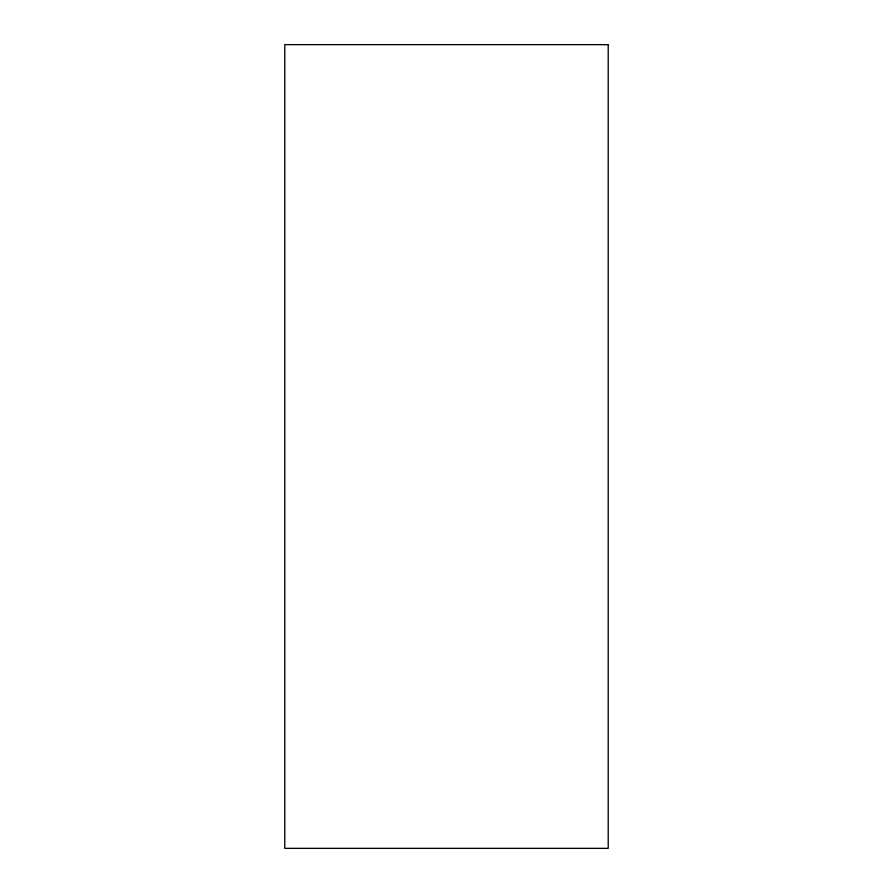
<?xml version="1.0" encoding="UTF-8"?>
<svg xmlns="http://www.w3.org/2000/svg" width="893" height="893" viewBox="0 0 893 893"><rect width="100%" height="100%" fill="white"/><g stroke="black" fill="none" stroke-linecap="round" stroke-linejoin="round"><path stroke-width="1.34" d="M608.222 44.65L284.778 44.65L284.778 848.35L608.222 848.35L608.222 44.65"/></g></svg>
